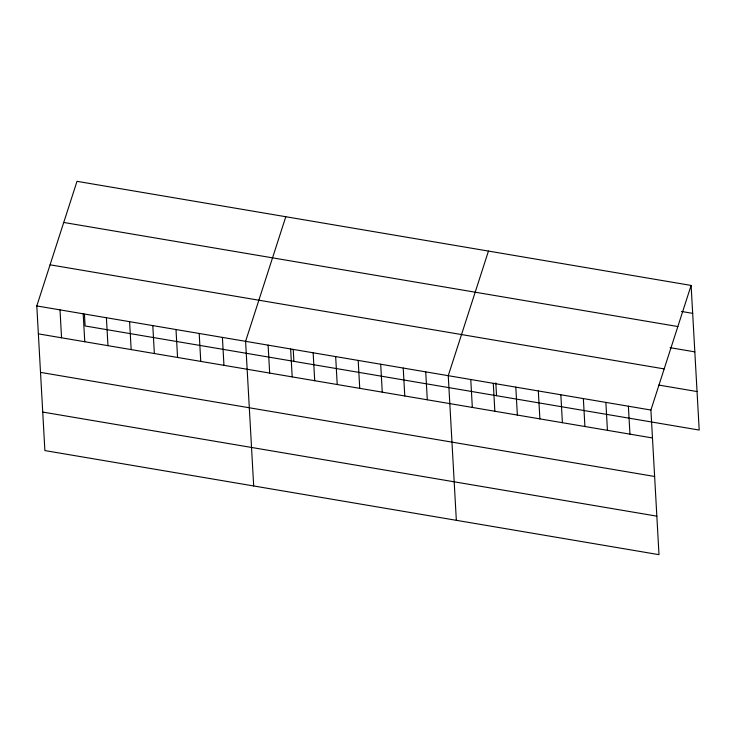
<?xml version="1.0" encoding="UTF-8"?>
<svg xmlns="http://www.w3.org/2000/svg" width="736" height="736" viewBox="0 0 736 736"><rect width="100%" height="100%" fill="white"/><g stroke="black" fill="none" stroke-linecap="round" stroke-linejoin="round"><path stroke-width="1.1" d="M691.113 285.43L650.909 410.035L658.996 554.668L44.887 450.57L36.8 305.937L77.004 181.332L691.113 285.43L699.2 430.063L85.091 325.965L84.438 314.198M285.807 216.724L245.594 341.329L253.681 485.962M488.456 251.077L448.252 375.682L456.338 520.315M681.416 311.457L692.677 313.361M63.738 222.456L677.847 326.545M670.064 347.677L694.83 351.872M50.066 264.813L664.176 368.911M658.766 385.066L697.047 391.552M36.8 305.937L650.909 410.035M38.364 333.868L652.464 437.966M40.517 372.379L654.617 476.477M42.734 412.059L656.843 516.157M628.388 406.217L629.952 434.148M605.875 402.399L607.43 430.33M583.354 398.581L584.918 426.512M560.841 394.763L562.396 422.694M538.32 390.945L539.884 418.876M515.807 387.127L517.362 415.067M495.825 382.876L496.542 395.71M493.286 383.318L494.85 411.249M470.764 379.5L472.328 407.431M425.73 371.864L427.294 399.795M403.218 368.046L404.782 395.977M380.696 364.228L382.26 392.159M358.184 360.41L359.748 388.341M335.662 356.592L337.226 384.532M313.15 352.783L314.714 380.714M293.232 349.591L293.894 361.358M290.628 348.965L292.192 376.896M268.116 345.147L269.67 373.078M222.401 337.392L223.956 365.332M199.198 333.463L200.762 361.394M175.996 329.535L177.56 357.466M152.794 325.597L154.358 353.528M129.6 321.669L131.164 349.6M106.398 317.731L107.962 345.662M83.196 313.803L84.76 341.734M60.002 309.865L61.557 337.796"/></g></svg>
